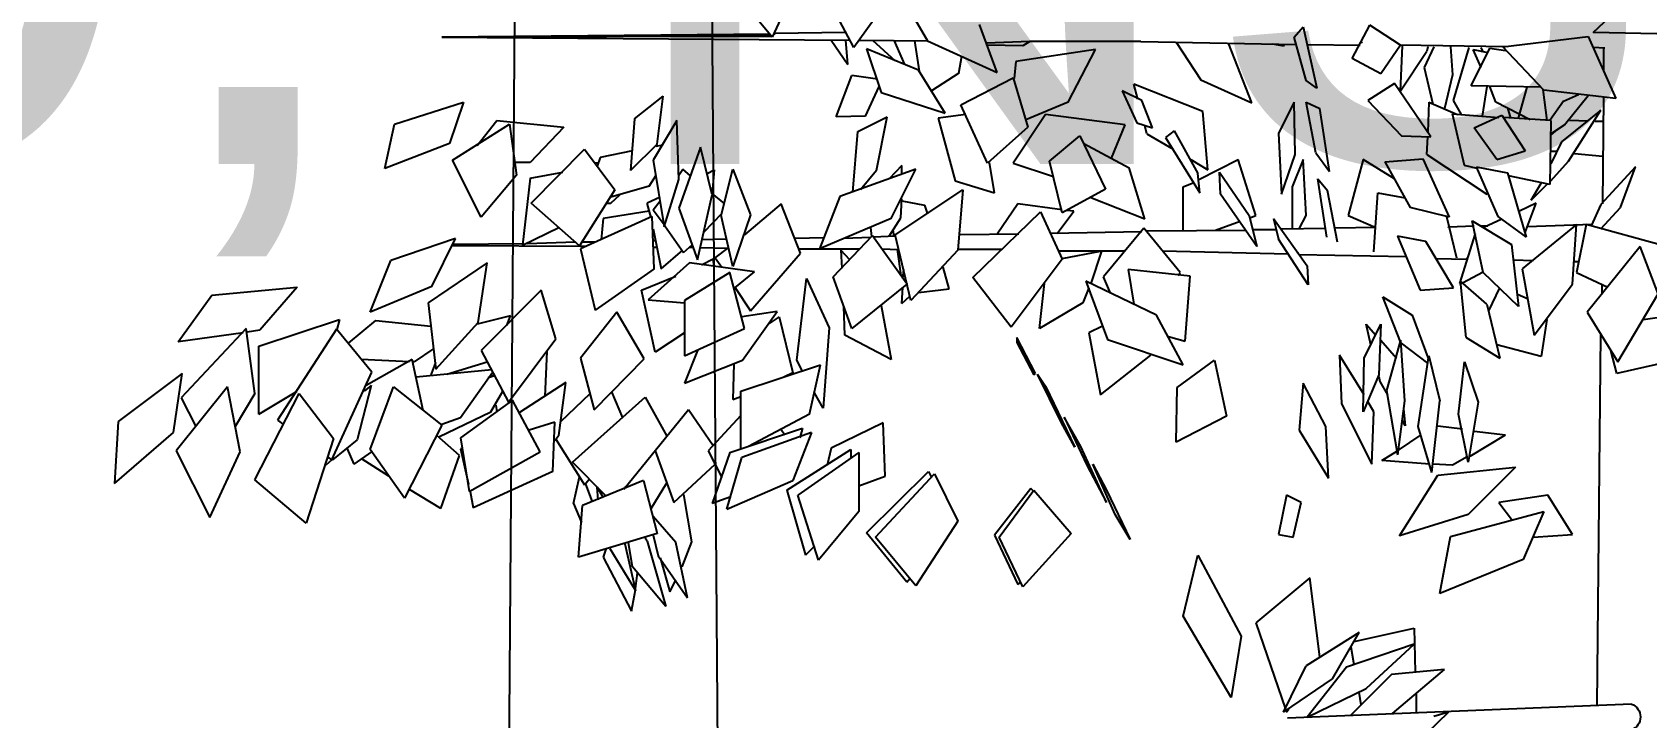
# Model space of a CAD drawing. Header units: millimetres. Extents: x 563079 to 571925, y 2063830 to 2067381.
# Drawn here: x 570966.63 to 570974.44, y 2066241.92 to 2066245.23 of the extents above; entities that cross this region are included whole.
import ezdxf
from ezdxf.enums import TextEntityAlignment as Align

# ---------------------------------------------------------------- set-up
doc = ezdxf.new("R2010")
doc.units = ezdxf.units.MM
doc.header["$MEASUREMENT"] = 0
doc.layers.add('MATCATDUONG', color=8, linetype='Continuous')
doc.layers.add('SO', color=48, linetype='Continuous')
doc.styles.add('TIEUDE', font='', dxfattribs={"width": 0.8})
doc.styles.get('TIEUDE').set_extended_font_data('.VnAvantH')

# ---------------------------------------------------------------- blocks, each defined once
blk = doc.blocks.new('DEN3')
at = {"layer": 'MATCATDUONG', "color": 222, "elevation": 1.582}
blk.add_lwpolyline([(10945.718, 5254.759), (10945.148, 5329.777, -0.337838), (10960.652, 5350.568), (10973.241, 5353.472), (10972.96, 5354.523), (10959.336, 5351.477, 0.326638), (10943.702, 5330.861), (10943.126, 5254.759)], format="xyb", dxfattribs=at)
blk = doc.blocks.new('fasfsfsdf')
at = {"color": 99, "linetype": 'ByBlock'}
for p, q in [((596098.3643, 2065630.8934), (596098.4975, 2065630.6045)), ((596094.5253, 2065630.6259), (596094.3256, 2065630.815)), ((596097.8601, 2065630.7828), (596097.7459, 2065630.5866)), ((596097.9362, 2065630.7864), (596098.1027, 2065630.5545)), ((596098.1027, 2065630.5545), (596098.2264, 2065630.79)), ((596098.4975, 2065630.6045), (596098.6926, 2065630.8399)), ((596094.14, 2065630.6187), (596094.5253, 2065630.6259)), ((596095.4577, 2065630.5652), (596095.6052, 2065630.6615)), ((596095.6908, 2065630.501), (596095.6052, 2065630.6615)), ((596095.9287, 2065630.6544), (596095.8621, 2065630.3583)), ((596095.9715, 2065630.6045), (596095.9287, 2065630.6544)), ((596097.4082, 2065630.4332), (596097.4938, 2065630.6651)), ((596098.1408, 2065630.6259), (596098.488, 2065630.6223)), ((596094.5491, 2065630.608), (596094.4159, 2065630.3083)), ((596094.4683, 2065630.5509), (596094.5253, 2065630.5545)), ((596094.473, 2065630.4403), (596094.473, 2065630.5509)), ((596094.963, 2065630.5581), (596094.5491, 2065630.608)), ((596094.7632, 2065630.3476), (596094.963, 2065630.5581)), ((596094.9392, 2065630.5581), (596095.4625, 2065630.5652)), ((596095.0248, 2065630.5509), (596094.9487, 2065630.5402)), ((596095.1152, 2065630.369), (596095.0248, 2065630.5509)), ((596095.0581, 2065630.5331), (596095.0677, 2065630.5545)), ((596095.2009, 2065630.2976), (596095.1247, 2065630.5545)), ((596095.2151, 2065630.5581), (596095.2056, 2065630.4225)), ((596095.296, 2065630.5581), (596095.3436, 2065630.4582)), ((596095.3245, 2065630.5581), (596095.3293, 2065630.5367)), ((596095.4577, 2065630.344), (596095.4482, 2065630.5616)), ((596095.4577, 2065630.5652), (596095.5529, 2065630.4261)), ((596095.6433, 2065630.5795), (596095.648, 2065630.5759)), ((596095.9097, 2065630.5688), (596095.6528, 2065630.5652)), ((596095.9144, 2065630.394), (596095.9715, 2065630.6045)), ((596096.7136, 2065630.583), (596095.962, 2065630.5688)), ((596096.0238, 2065630.5616), (596096.0191, 2065630.5688)), ((596096.0762, 2065630.5723), (596096.0238, 2065630.5616)), ((596096.1761, 2065630.2869), (596096.2902, 2065630.5759)), ((596096.5424, 2065630.5795), (596096.4234, 2065630.3975)), ((596096.7136, 2065630.583), (596097.2512, 2065630.583)), ((596097.2512, 2065630.583), (596097.2845, 2065630.5616)), ((596097.2512, 2065630.583), (596097.4606, 2065630.5752)), ((596097.2845, 2065630.5616), (596097.4557, 2065630.5652)), ((596097.7459, 2065630.5866), (596097.4082, 2065630.4332)), ((596098.0742, 2065630.5902), (596097.7459, 2065630.5866)), ((596097.784, 2065630.4403), (596097.8078, 2065630.5866)), ((596097.7887, 2065630.4439), (596098.0409, 2065630.5474)), ((596097.8553, 2065630.4724), (596097.9077, 2065630.5902)), ((596098.0123, 2065630.5902), (596097.9029, 2065630.4903)), ((596098.0409, 2065630.5474), (596097.9695, 2065630.3369)), ((596100.0959, 2065630.6045), (596098.1217, 2065630.5902)), ((596098.2121, 2065630.5902), (596098.1312, 2065630.4724)), ((596098.1312, 2065630.4724), (596098.1408, 2065630.5902)), ((596098.488, 2065630.6223), (596098.488, 2065630.6152)), ((596098.5023, 2065630.608), (596100.0959, 2065630.6045)), ((596098.5071, 2065630.6152), (596098.5071, 2065630.6187)), ((596098.5071, 2065630.6187), (596100.0959, 2065630.6045)), ((596100.0959, 2065630.6045), (596098.5071, 2065630.6152)), ((596095.1057, 2065630.5438), (596095.0344, 2065630.5295)), ((596095.0677, 2065630.4582), (596095.1057, 2065630.5438)), ((596095.4577, 2065630.344), (596095.3293, 2065630.5367)), ((596095.5529, 2065630.4261), (596095.6908, 2065630.501)), ((596097.0656, 2065630.2905), (596096.9324, 2065630.5438)), ((596096.9324, 2065630.5438), (596097.3178, 2065630.4867)), ((596097.3178, 2065630.4867), (596097.3273, 2065630.4047)), ((596097.5937, 2065630.4296), (596097.5794, 2065630.5117)), ((596095.2056, 2065630.4225), (596095.2437, 2065630.2584)), ((596095.3436, 2065630.4582), (596095.3008, 2065630.2798)), ((596095.8621, 2065630.3583), (596095.9144, 2065630.394)), ((596096.4234, 2065630.3975), (596096.1761, 2065630.2869)), ((596097.332, 2065630.4082), (596097.2607, 2065630.1692)), ((596097.5842, 2065630.2762), (596097.332, 2065630.4082)), ((596097.5937, 2065630.4296), (596097.7269, 2065630.344)), ((596097.6603, 2065630.237), (596097.7887, 2065630.4439)), ((596097.9885, 2065630.4011), (596098.1122, 2065630.4189)), ((596098.1883, 2065630.2191), (596098.1122, 2065630.4189)), ((596094.4159, 2065630.3083), (596094.7632, 2065630.3476)), ((596094.4778, 2065629.7981), (596094.473, 2065630.3119)), ((596094.6633, 2065630.1799), (596094.5491, 2065630.3226)), ((596094.6681, 2065630.2941), (596094.5967, 2065630.3262)), ((596094.768, 2065630.3511), (596094.7489, 2065630.2013)), ((596094.7632, 2065630.3476), (596094.768, 2065630.3511)), ((596094.7775, 2065630.3618), (596095.1152, 2065630.369)), ((596094.8869, 2065630.212), (596094.8441, 2065630.3618)), ((596094.9963, 2065630.2905), (596095.0248, 2065630.3654)), ((596095.0391, 2065630.3654), (596095.0629, 2065630.2227)), ((596095.3103, 2065630.1228), (596095.4863, 2065630.3797)), ((596095.4863, 2065630.3797), (596095.6147, 2065630.2976)), ((596096.4139, 2065630.2441), (596096.7469, 2065630.3761)), ((596096.7089, 2065630.2976), (596096.804, 2065630.344)), ((596096.7279, 2065630.3048), (596096.7469, 2065630.3761)), ((596096.804, 2065630.344), (596096.7327, 2065630.1906)), ((596097.9695, 2065630.3369), (596097.6603, 2065630.237)), ((596098.0456, 2065630.2227), (596097.979, 2065630.3654)), ((596099.1635, 2065630.2084), (596099.0256, 2065630.319)), ((596099.0541, 2065630.0871), (596099.0256, 2065630.319)), ((596094.4873, 2065630.2512), (596094.6776, 2065630.0978)), ((596094.6443, 2065630.0051), (596094.4873, 2065630.2512)), ((596094.6681, 2065630.2941), (596094.7347, 2065630.2013)), ((596094.8298, 2065630.2049), (596094.9963, 2065630.2905)), ((596094.9392, 2065630.2619), (596094.9249, 2065630.212)), ((596095.2056, 2065630.2334), (596094.982, 2065630.2156)), ((596095.1485, 2065629.9836), (596095.2056, 2065630.2334)), ((596095.1628, 2065630.2298), (596095.2009, 2065630.2976)), ((596095.3198, 2065630.2905), (596095.1818, 2065630.2298)), ((596095.3198, 2065630.2905), (596095.3245, 2065630.1442)), ((596095.6147, 2065630.2976), (596095.453, 2065630.1264)), ((596095.8003, 2065629.9551), (596095.8478, 2065630.2584)), ((596095.9144, 2065630.2905), (596095.8478, 2065630.2584)), ((596095.8669, 2065630.0443), (596095.9144, 2065630.2905)), ((596095.9668, 2065630.0372), (596095.9715, 2065630.2905)), ((596095.9715, 2065630.2905), (596096.0476, 2065630.1406)), ((596096.3901, 2065629.9622), (596096.4139, 2065630.2441)), ((596096.6565, 2065630.1656), (596096.7089, 2065630.2976)), ((596097.0656, 2065630.2905), (596097.2702, 2065630.2049)), ((596097.4557, 2065629.9944), (596097.5842, 2065630.2762)), ((596100.3243, 2065630.1834), (596099.9913, 2065630.2905)), ((596099.9913, 2065630.2905), (596100.0579, 2065630.0907)), ((596094.5158, 2065630.1977), (596094.4778, 2065630.1977)), ((596094.5491, 2065630.1977), (596094.6395, 2065630.2013)), ((596094.7299, 2065630.1371), (596094.6633, 2065630.1799)), ((596094.7299, 2065630.2013), (596094.9582, 2065630.2156)), ((596094.7299, 2065630.2013), (596094.7347, 2065629.8909)), ((596094.9678, 2065630.2263), (596094.8536, 2065630.055)), ((596095.101, 2065630.1656), (596094.9678, 2065630.2263)), ((596094.9915, 2065630.0122), (596095.101, 2065630.1656)), ((596096.7327, 2065630.1906), (596096.6565, 2065630.1656)), ((596096.6851, 2065630.1371), (596096.6946, 2065630.1763)), ((596096.7897, 2065630.1799), (596097.1751, 2065630.2298)), ((596096.8563, 2065630.0193), (596096.7897, 2065630.1799)), ((596097.1751, 2065630.2298), (596097.332, 2065629.9944)), ((596097.2607, 2065630.1692), (596097.4557, 2065629.9944)), ((596097.5604, 2065630.2298), (596097.6936, 2065630.212)), ((596097.6936, 2065630.212), (596097.6127, 2065629.9087)), ((596097.9933, 2065629.9587), (596097.941, 2065630.2191)), ((596098.0837, 2065630.1478), (596097.941, 2065630.2191)), ((596098.0456, 2065630.2227), (596098.1883, 2065630.2191)), ((596098.9495, 2065629.9159), (596098.959, 2065630.2013)), ((596098.959, 2065630.2013), (596099.0732, 2065630.0086)), ((596099.1635, 2065630.2084), (596099.1826, 2065629.9587)), ((596099.8295, 2065630.2013), (596099.506, 2065630.1692)), ((596099.506, 2065630.1692), (596099.6678, 2065629.9979)), ((596099.7677, 2065630.1834), (596099.7344, 2065629.9373)), ((596100.0436, 2065630.0086), (596099.7677, 2065630.1834)), ((596099.9247, 2065630.08), (596099.8295, 2065630.2013)), ((596100.3718, 2065629.9694), (596100.3243, 2065630.1834)), ((596094.6776, 2065630.0978), (596094.7299, 2065629.9908)), ((596094.7299, 2065630.1299), (596094.7061, 2065630.1513)), ((596095.453, 2065630.1264), (596095.3103, 2065630.1228)), ((596095.3293, 2065630.0372), (596095.3245, 2065630.1228)), ((596096.0476, 2065630.1406), (596096.0334, 2065629.8445)), ((596096.5947, 2065630.1192), (596096.4282, 2065629.8516)), ((596096.5519, 2065630.1513), (596096.4377, 2065629.9444)), ((596096.5519, 2065630.1513), (596096.5947, 2065630.1192)), ((596096.6851, 2065630.1371), (596096.5566, 2065630.0621)), ((596096.9895, 2065630.0907), (596096.7707, 2065629.9729)), ((596097.0086, 2065630.1264), (596096.8849, 2065629.8695)), ((596096.9848, 2065630.0835), (596096.9895, 2065630.0907)), ((596097.156, 2065630.0051), (596097.0086, 2065630.1264)), ((596098.1075, 2065629.8552), (596098.0837, 2065630.1478)), ((596099.0589, 2065630.0764), (596099.0256, 2065630.0835)), ((596099.0541, 2065630.0871), (596099.1826, 2065629.9587)), ((596100.0579, 2065630.0907), (596100.3718, 2065629.9694)), ((596094.4778, 2065630.0265), (596094.6157, 2065630.0407)), ((596094.7299, 2065629.9087), (596094.6443, 2065630.0051)), ((596094.7014, 2065630.0514), (596094.7299, 2065630.0514)), ((596094.9915, 2065630.0122), (596094.8536, 2065630.055)), ((596095.3293, 2065630.0372), (596095.0391, 2065629.8445)), ((596095.2199, 2065629.7339), (596095.3483, 2065630.0158)), ((596095.5339, 2065630.0015), (596095.3483, 2065630.0158)), ((596095.5339, 2065630.0015), (596095.4102, 2065629.7803)), ((596095.4863, 2065629.9194), (596095.6385, 2065630.0122)), ((596095.6385, 2065630.0122), (596095.7099, 2065629.741)), ((596095.8669, 2065630.0443), (596095.8003, 2065629.9551)), ((596095.9144, 2065629.741), (596095.9287, 2065630.0122)), ((596095.9287, 2065630.0122), (596095.981, 2065629.8802)), ((596096.0334, 2065629.8445), (596095.9668, 2065630.0372)), ((596096.157, 2065629.741), (596096.2427, 2065630.0122)), ((596096.433, 2065629.9159), (596096.2427, 2065630.0122)), ((596096.471, 2065630.0122), (596096.3901, 2065629.9622)), ((596097.0942, 2065629.7553), (596097.156, 2065630.0051)), ((596097.4224, 2065629.8516), (596097.4462, 2065629.9979)), ((596098.7877, 2065629.8409), (596098.8448, 2065630.0728)), ((596098.8448, 2065630.0728), (596098.9495, 2065629.7767)), ((596099.0732, 2065630.0086), (596099.0208, 2065629.6875)), ((596099.1731, 2065630.055), (596099.33, 2065630.0229)), ((596099.4061, 2065630.0621), (596099.2587, 2065629.8659)), ((596099.33, 2065630.0229), (596099.3443, 2065629.9801)), ((596099.663, 2065629.8017), (596099.4061, 2065630.0621)), ((596099.6678, 2065629.9979), (596099.7391, 2065629.9979)), ((596099.9056, 2065629.7339), (596100.0436, 2065630.0086)), ((596094.3208, 2065629.9765), (596094.4873, 2065629.7946)), ((596094.3922, 2065629.7803), (596094.3208, 2065629.9765)), ((596094.7347, 2065629.8909), (596094.9345, 2065629.9337)), ((596094.9392, 2065629.948), (596094.8488, 2065629.6376)), ((596095.0914, 2065629.9765), (596094.9392, 2065629.948)), ((596095.0914, 2065629.9765), (596094.9868, 2065629.7375)), ((596095.0867, 2065629.9694), (596095.1485, 2065629.9836)), ((596096.3331, 2065629.9515), (596096.1903, 2065629.741)), ((596096.3283, 2065629.8445), (596096.3331, 2065629.9515)), ((596096.4282, 2065629.8516), (596096.4377, 2065629.9444)), ((596096.6946, 2065629.7232), (596096.7707, 2065629.9729)), ((596097.332, 2065629.9944), (596097.137, 2065629.9301)), ((596097.9219, 2065629.7268), (596097.803, 2065629.9658)), ((596097.803, 2065629.9658), (596098.1693, 2065629.8338)), ((596097.8696, 2065629.9408), (596097.8696, 2065629.9836)), ((596097.8696, 2065629.9836), (596097.9314, 2065629.9194)), ((596097.9933, 2065629.9587), (596098.0694, 2065629.8659)), ((596098.6878, 2065629.9658), (596098.6022, 2065629.7446)), ((596098.7449, 2065629.741), (596098.6878, 2065629.9658)), ((596098.8115, 2065629.9444), (596098.7782, 2065629.9622)), ((596098.7782, 2065629.9622), (596098.7877, 2065629.8516)), ((596098.8924, 2065629.9337), (596098.9304, 2065629.9658)), ((596098.9495, 2065629.9373), (596098.9304, 2065629.9658)), ((596099.0922, 2065629.8837), (596099.0589, 2065629.9373)), ((596099.3396, 2065629.9944), (596099.3538, 2065629.9944)), ((596099.6678, 2065629.923), (596099.5108, 2065629.9515)), ((596099.6678, 2065629.923), (596099.7058, 2065629.5983)), ((596099.7344, 2065629.9373), (596099.9056, 2065629.7339)), ((596094.7489, 2065629.8909), (596094.825, 2065629.816)), ((596094.825, 2065629.816), (596094.7775, 2065629.898)), ((596095.0391, 2065629.8445), (596095.0344, 2065629.8516)), ((596095.5672, 2065629.8516), (596095.434, 2065629.8267)), ((596095.5862, 2065629.5662), (596095.5672, 2065629.8516)), ((596095.7622, 2065629.6126), (596095.8098, 2065629.8623)), ((596095.8573, 2065629.9194), (596095.8098, 2065629.8623)), ((596095.8145, 2065629.6376), (596095.8573, 2065629.9194)), ((596095.981, 2065629.8802), (596095.981, 2065629.6768)), ((596096.1523, 2065629.5912), (596096.3283, 2065629.8445)), ((596096.5091, 2065629.8802), (596096.4567, 2065629.9016)), ((596096.5091, 2065629.6661), (596096.5091, 2065629.8802)), ((596096.8849, 2065629.8695), (596097.0942, 2065629.7553)), ((596097.6127, 2065629.9087), (596097.4224, 2065629.8516)), ((596097.9029, 2065629.6483), (596097.5747, 2065629.8659)), ((596097.5747, 2065629.8659), (596097.5984, 2065629.5733)), ((596098.7259, 2065629.7981), (596098.7877, 2065629.8481)), ((596099.0208, 2065629.6875), (596098.9495, 2065629.9159)), ((596099.0922, 2065629.8837), (596099.2777, 2065629.8302)), ((596099.2587, 2065629.8659), (596099.4299, 2065629.5948)), ((596094.4873, 2065629.6768), (596094.3922, 2065629.7803)), ((596094.4873, 2065629.7946), (596094.5349, 2065629.6911)), ((596094.8013, 2065629.8017), (596094.8821, 2065629.7624)), ((596094.8536, 2065629.659), (596094.8013, 2065629.8017)), ((596095.2199, 2065629.7339), (596095.4102, 2065629.7803)), ((596096.6946, 2065629.7232), (596096.9562, 2065629.8267)), ((596097.0371, 2065629.7624), (596097.0704, 2065629.766)), ((596097.0942, 2065629.7696), (596097.3083, 2065629.7981)), ((596097.3083, 2065629.7981), (596097.4082, 2065629.6518)), ((596097.7602, 2065629.791), (596097.7459, 2065629.7482)), ((596097.8696, 2065629.8124), (596097.7602, 2065629.791)), ((596097.8744, 2065629.7303), (596097.8696, 2065629.8231)), ((596098.1693, 2065629.8338), (596098.2692, 2065629.5805)), ((596098.3596, 2065629.5591), (596098.4547, 2065629.7981)), ((596098.4547, 2065629.7981), (596098.6307, 2065629.6483)), ((596098.8591, 2065629.527), (596098.7877, 2065629.8409)), ((596098.9495, 2065629.7767), (596098.8591, 2065629.527)), ((596099.0732, 2065629.7696), (596099.0208, 2065629.6982)), ((596099.0399, 2065629.8302), (596099.1017, 2065629.8017)), ((596099.0732, 2065629.7696), (596099.0399, 2065629.8124)), ((596099.0827, 2065629.7303), (596099.1017, 2065629.8017)), ((596099.2777, 2065629.8017), (596099.2349, 2065629.8409)), ((596099.2967, 2065629.8017), (596099.2777, 2065629.8017)), ((596099.4299, 2065629.5948), (596099.663, 2065629.8017)), ((596094.1828, 2065629.5948), (596094.5586, 2065629.6982)), ((596094.5301, 2065629.6982), (596094.8441, 2065629.6875)), ((596094.5586, 2065629.6982), (596094.6062, 2065629.4663)), ((596094.6062, 2065629.6982), (596094.8679, 2065629.4842)), ((596094.6252, 2065629.4092), (596094.6062, 2065629.6982)), ((596094.9868, 2065629.7375), (596094.8488, 2065629.6376)), ((596095.1105, 2065629.7161), (596094.9202, 2065629.6019)), ((596094.9678, 2065629.7232), (596095.0534, 2065629.684)), ((596095.0677, 2065629.6911), (596095.0344, 2065629.6911)), ((596095.0581, 2065629.4663), (596095.1105, 2065629.7161)), ((596095.2246, 2065629.6875), (596095.101, 2065629.6911)), ((596095.2342, 2065629.7375), (596095.1866, 2065629.5377)), ((596095.2246, 2065629.684), (596095.2246, 2065629.6875)), ((596095.7099, 2065629.741), (596095.5767, 2065629.684)), ((596096.0714, 2065629.7268), (596095.9097, 2065629.4984)), ((596095.9477, 2065629.6768), (596095.9144, 2065629.741)), ((596096.0714, 2065629.7268), (596096.0476, 2065629.6269)), ((596096.1903, 2065629.741), (596096.1523, 2065629.5912)), ((596096.1856, 2065629.7303), (596096.157, 2065629.741)), ((596096.2332, 2065629.7125), (596096.3521, 2065629.6697)), ((596097.118, 2065629.6554), (596097.0371, 2065629.7624)), ((596097.1988, 2065629.7589), (596097.0942, 2065629.5305)), ((596097.5271, 2065629.4413), (596097.1988, 2065629.7589)), ((596097.9314, 2065629.6411), (596097.8744, 2065629.7303)), ((596097.9219, 2065629.7268), (596098.2692, 2065629.5805)), ((596098.6022, 2065629.7446), (596098.6878, 2065629.4949)), ((596098.6878, 2065629.4949), (596098.7449, 2065629.741)), ((596098.8258, 2065629.6625), (596098.7402, 2065629.7517)), ((596099.0161, 2065629.6911), (596098.9257, 2065629.5626)), ((596099.0208, 2065629.6875), (596099.0161, 2065629.6911)), ((596099.0208, 2065629.6982), (596099.0208, 2065629.6875)), ((596099.0684, 2065629.4842), (596099.0779, 2065629.7375)), ((596099.0779, 2065629.7375), (596099.4252, 2065629.5805)), ((596099.0922, 2065629.7624), (596099.3158, 2065629.7268)), ((596099.3158, 2065629.7268), (596099.3253, 2065629.6233)), ((596095.0962, 2065629.6554), (596095.1723, 2065629.4128)), ((596095.2009, 2065629.3914), (596095.3341, 2065629.6162)), ((596095.3341, 2065629.6162), (596095.472, 2065629.6411)), ((596095.472, 2065629.6411), (596095.3626, 2065629.3807)), ((596095.5767, 2065629.684), (596095.7717, 2065629.6804)), ((596096.0334, 2065629.6768), (596095.8193, 2065629.6804)), ((596095.9049, 2065629.4057), (596096.0476, 2065629.6269)), ((596096.0571, 2065629.6732), (596096.1713, 2065629.6732)), ((596096.2046, 2065629.6697), (596096.6851, 2065629.6661)), ((596096.5233, 2065629.4663), (596096.6994, 2065629.6804)), ((596096.6994, 2065629.6804), (596096.8944, 2065629.4449)), ((596096.7089, 2065629.6625), (596097.1513, 2065629.6554)), ((596097.3035, 2065629.6518), (596097.5889, 2065629.6483)), ((596097.8268, 2065629.3307), (596097.9029, 2065629.6483)), ((596098.0123, 2065629.6447), (596097.8458, 2065629.4128)), ((596097.9012, 2065629.641), (596098.0064, 2065629.6365)), ((596097.9077, 2065629.6411), (596097.9124, 2065629.6697)), ((596098.2026, 2065629.4449), (596098.0123, 2065629.6447)), ((596098.0218, 2065629.684), (596098.0173, 2065629.6395)), ((596098.0208, 2065629.6358), (596098.1512, 2065629.6302)), ((596098.2454, 2065629.634), (596098.3881, 2065629.6304)), ((596098.7164, 2065629.6269), (596098.8353, 2065629.6233)), ((596099.0732, 2065629.6768), (596099.0351, 2065629.4842)), ((596099.0619, 2065629.6197), (596099.0732, 2065629.6197)), ((596099.3541, 2065629.6126), (596099.4157, 2065629.6126)), ((596099.449, 2065629.6126), (596099.6821, 2065629.6055)), ((596099.7058, 2065629.5983), (596099.5298, 2065629.684)), ((596100.1435, 2065629.3985), (596100.0293, 2065629.6304)), ((596100.0293, 2065629.6304), (596100.3433, 2065629.5234)), ((596094.2114, 2065629.3628), (596094.297, 2065629.5912)), ((596094.297, 2065629.5912), (596094.5539, 2065629.2736)), ((596094.9202, 2065629.6019), (596094.8869, 2065629.3022)), ((596095.1343, 2065629.5305), (596095.1343, 2065629.5377)), ((596095.2865, 2065629.5341), (596095.1343, 2065629.5305)), ((596095.4292, 2065629.5412), (596095.9477, 2065629.5519)), ((596095.9572, 2065629.5626), (596095.9525, 2065629.5591)), ((596096.0001, 2065629.5555), (596096.609, 2065629.5698)), ((596096.7897, 2065629.5698), (596097.1132, 2065629.5698)), ((596096.9087, 2065629.5698), (596096.9039, 2065629.5698)), ((596096.9039, 2065629.5698), (596096.9562, 2065629.4128)), ((596097.0942, 2065629.5341), (596096.9087, 2065629.5698)), ((596097.0942, 2065629.5305), (596097.3416, 2065629.2023)), ((596097.3844, 2065629.5769), (596097.5937, 2065629.5769)), ((596097.5984, 2065629.5733), (596097.8268, 2065629.3307)), ((596097.8934, 2065629.5769), (596097.8744, 2065629.452)), ((596097.9663, 2065629.5806), (596097.8858, 2065629.577)), ((596098.3691, 2065629.5805), (596098.0735, 2065629.5805)), ((596098.1217, 2065629.527), (596098.1645, 2065629.5733)), ((596098.1645, 2065629.5733), (596098.1598, 2065629.4877)), ((596098.6022, 2065629.2808), (596098.3596, 2065629.5591)), ((596098.7735, 2065629.5377), (596098.7069, 2065629.5876)), ((596098.8453, 2065629.5876), (596098.7116, 2065629.5841)), ((596098.7735, 2065629.5377), (596098.7402, 2065629.4913)), ((596098.7782, 2065629.4949), (596098.783, 2065629.5305)), ((596098.783, 2065629.5305), (596098.8401, 2065629.502)), ((596098.881, 2065629.5876), (596098.8971, 2065629.5876)), ((596098.9257, 2065629.5626), (596098.8829, 2065629.6019)), ((596099.0351, 2065629.4842), (596098.9304, 2065629.5733)), ((596099.0555, 2065629.5876), (596099.0723, 2065629.5876)), ((596099.4252, 2065629.5805), (596099.3538, 2065629.2844)), ((596099.4014, 2065629.5912), (596100.0436, 2065629.5948)), ((596099.7011, 2065629.6055), (596100.0388, 2065629.6019)), ((596100.0436, 2065629.5983), (596100.0388, 2065629.6019)), ((596100.0388, 2065629.6019), (596100.0388, 2065629.6019)), ((596094.6062, 2065629.4663), (596094.454, 2065629.395)), ((596094.6157, 2065629.5198), (596094.5919, 2065629.5198)), ((596094.8679, 2065629.4842), (596094.8108, 2065629.163)), ((596094.9107, 2065629.527), (596094.8155, 2065629.5234)), ((596094.8869, 2065629.3022), (596095.0581, 2065629.4663)), ((596095.158, 2065629.4164), (596095.0581, 2065629.4699)), ((596095.9097, 2065629.4984), (596095.9049, 2065629.4057)), ((596096.4758, 2065629.4485), (596096.7755, 2065629.4806)), ((596096.5329, 2065629.452), (596096.5233, 2065629.4663)), ((596096.7755, 2065629.4806), (596096.7469, 2065629.3129)), ((596097.6413, 2065629.3878), (596097.6698, 2065629.4913)), ((596097.8648, 2065629.4378), (596097.8601, 2065629.4806)), ((596098.5832, 2065629.4699), (596098.8971, 2065629.5127)), ((596098.6783, 2065629.3914), (596098.5832, 2065629.4699)), ((596098.6307, 2065629.1952), (596098.7021, 2065629.4663)), ((596098.7021, 2065629.4663), (596098.9209, 2065629.3307)), ((596098.8971, 2065629.5127), (596099.0969, 2065629.3343)), ((596099.0684, 2065629.4842), (596099.3538, 2065629.2844)), ((596099.9199, 2065629.2237), (596099.8771, 2065629.5127)), ((596099.8771, 2065629.5127), (596100.1625, 2065629.32)), ((596100.4432, 2065629.2736), (596100.3433, 2065629.5234)), ((596094.4825, 2065629.4092), (596094.4825, 2065629.3619)), ((596094.8108, 2065629.163), (596094.6252, 2065629.4092)), ((596095.0296, 2065629.2808), (596094.9773, 2065629.3914)), ((596095.0391, 2065629.3129), (596095.1676, 2065629.4235)), ((596095.139, 2065629.1523), (596095.1676, 2065629.4235)), ((596095.1628, 2065629.4128), (596095.158, 2065629.4164)), ((596095.1723, 2065629.4128), (596095.1628, 2065629.4128)), ((596095.3626, 2065629.3807), (596095.2009, 2065629.3914)), ((596096.4996, 2065629.1345), (596096.4758, 2065629.4485)), ((596096.6375, 2065629.2594), (596096.98, 2065629.4235)), ((596096.8611, 2065629.3664), (596096.8944, 2065629.4449)), ((596096.98, 2065629.4235), (596096.8754, 2065629.1416)), ((596096.9657, 2065629.3914), (596096.9943, 2065629.32)), ((596097.2036, 2065629.1952), (596097.1798, 2065629.4128)), ((596097.3416, 2065629.2023), (596097.5271, 2065629.4413)), ((596097.7887, 2065629.37), (596097.6413, 2065629.3878)), ((596097.8458, 2065629.4128), (596097.8458, 2065629.4092)), ((596097.8458, 2065629.4092), (596098.1122, 2065629.1952)), ((596097.8696, 2065629.3165), (596097.8648, 2065629.395)), ((596098.1122, 2065629.1952), (596098.2026, 2065629.4449)), ((596098.331, 2065629.4378), (596098.2216, 2065629.1987)), ((596098.3786, 2065629.0417), (596098.331, 2065629.4378)), ((596098.6783, 2065629.395), (596098.6022, 2065629.2808)), ((596099.1302, 2065629.3807), (596098.9637, 2065629.4485)), ((596099.0636, 2065629.081), (596099.1302, 2065629.3807)), ((596099.5441, 2065629.1452), (596099.6155, 2065629.3807)), ((596099.6155, 2065629.3807), (596099.9056, 2065629.0881)), ((596100.1435, 2065629.3985), (596100.4432, 2065629.2736)), ((596100.7952, 2065629.395), (596100.976, 2065629.188)), ((596101.2091, 2065629.3557), (596100.7952, 2065629.395)), ((596094.4064, 2065629.0346), (596094.2114, 2065629.3628)), ((596094.8393, 2065629.3379), (596094.8916, 2065629.3593)), ((596095.0391, 2065629.3129), (596094.9773, 2065629.0524)), ((596095.5434, 2065629.3486), (596095.4007, 2065629.2594)), ((596095.4577, 2065629.1309), (596095.5434, 2065629.3486)), ((596096.9943, 2065629.32), (596097.2036, 2065629.1952)), ((596097.8696, 2065629.3165), (596097.8315, 2065629.3521)), ((596097.9695, 2065629.3058), (596097.9219, 2065629.0453)), ((596098.1455, 2065629.163), (596098.1503, 2065629.3022)), ((596099.0969, 2065629.3343), (596098.9209, 2065629.32)), ((596098.9209, 2065629.3307), (596098.9209, 2065629.0631)), ((596100.1625, 2065629.32), (596100.1245, 2065628.9989)), ((596101.3708, 2065629.1309), (596101.2091, 2065629.3557)), ((596094.2827, 2065629.238), (596094.1591, 2065629.2558)), ((596094.5539, 2065629.2736), (596094.4064, 2065629.0346)), ((596094.7489, 2065629.238), (596094.7775, 2065629.0596)), ((596095.4007, 2065629.2594), (596095.3198, 2065629.0417)), ((596095.5529, 2065629.2166), (596095.5624, 2065628.9704)), ((596095.6338, 2065629.0524), (596095.5529, 2065629.2166)), ((596095.6242, 2065629.2166), (596095.5767, 2065629.163)), ((596095.6005, 2065629.1167), (596095.6242, 2065629.2166)), ((596096.5091, 2065629.0203), (596096.6375, 2065629.2594)), ((596098.4642, 2065629.2522), (596098.3976, 2065628.9811)), ((596098.4642, 2065629.2522), (596098.5118, 2065629.2201)), ((596098.6403, 2065629.0417), (596098.4738, 2065629.2772)), ((596098.4738, 2065629.2772), (596098.645, 2065629.2522)), ((596099.116, 2065629.0489), (596099.2492, 2065629.2736)), ((596099.2492, 2065629.2736), (596099.4252, 2065629.0524)), ((596099.782, 2065629.2094), (596099.7629, 2065629.2558)), ((596099.7629, 2065629.2558), (596099.9247, 2065629.2166)), ((596100.1245, 2065628.9989), (596099.9199, 2065629.2237)), ((596100.4147, 2065629.2344), (596100.1483, 2065629.2059)), ((596100.5479, 2065629.1238), (596100.4147, 2065629.2344)), ((596100.9808, 2065629.1095), (596100.5907, 2065629.238)), ((596100.5907, 2065629.238), (596100.6049, 2065629.1845)), ((596094.5063, 2065627.3756), (596094.4873, 2065629.1666)), ((596095.139, 2065629.1523), (596094.9773, 2065629.0524)), ((596096.5804, 2065629.1559), (596096.4996, 2065629.1345)), ((596096.8754, 2065629.1416), (596096.5091, 2065629.0203)), ((596096.8992, 2065629.2059), (596096.9657, 2065629.1738)), ((596096.9657, 2065629.1738), (596096.9087, 2065628.8741)), ((596097.2226, 2065628.9775), (596097.313, 2065629.1523)), ((596097.313, 2065629.1523), (596097.313, 2065629.1274)), ((596097.9219, 2065629.0453), (596098.1455, 2065629.163)), ((596098.2216, 2065629.1987), (596098.2502, 2065628.8098)), ((596098.9209, 2065629.0631), (596098.6307, 2065629.1952)), ((596098.9209, 2065629.1738), (596099.0636, 2065629.081)), ((596099.7724, 2065628.8384), (596099.5441, 2065629.1452)), ((596100.4337, 2065628.9847), (596100.6049, 2065629.1916)), ((596100.6049, 2065629.1916), (596100.8904, 2065628.7527)), ((596100.976, 2065629.188), (596101.0378, 2065629.1773)), ((596100.9998, 2065628.8812), (596101.0426, 2065629.1952)), ((596101.0426, 2065629.1952), (596101.3566, 2065628.8598)), ((596101.0569, 2065629.1738), (596101.3708, 2065629.1309)), ((596094.0211, 2065629.0667), (596094.4112, 2065628.9775)), ((596094.4112, 2065628.9775), (596094.4397, 2065629.0881)), ((596094.7775, 2065629.0596), (596094.9915, 2065629.1167)), ((596095.3198, 2065629.0631), (596095.2675, 2065628.8455)), ((596095.3721, 2065628.7206), (596095.3198, 2065629.0631)), ((596095.3245, 2065629.0275), (596095.453, 2065629.1238)), ((596095.4577, 2065629.1381), (596095.4387, 2065628.8455)), ((596095.4577, 2065629.1381), (596095.5243, 2065628.8955)), ((596095.5529, 2065629.1381), (596095.4768, 2065629.0524)), ((596095.6338, 2065628.8741), (596095.7527, 2065629.0667)), ((596095.7527, 2065629.0667), (596095.7432, 2065628.8312)), ((596096.6661, 2065629.0667), (596096.6661, 2065629.0703)), ((596096.9087, 2065628.8741), (596096.6661, 2065629.0667)), ((596097.313, 2065629.1274), (596097.2321, 2065628.9704)), ((596098.8591, 2065629.0881), (596098.9209, 2065628.9311)), ((596099.5964, 2065628.8669), (596099.5869, 2065629.0846)), ((596099.9056, 2065629.0881), (596099.7724, 2065628.8384)), ((596100.134, 2065629.0988), (596100.2291, 2065629.0346)), ((596100.9808, 2065628.7813), (596100.9808, 2065629.1095)), ((596095.1485, 2065629.0346), (596095.0819, 2065628.8384)), ((596095.1771, 2065628.7813), (596095.1485, 2065629.0346)), ((596095.6385, 2065628.792), (596095.6338, 2065629.0524)), ((596096.3568, 2065629.0417), (596096.2998, 2065628.7706)), ((596096.5376, 2065628.9097), (596096.3568, 2065629.0417)), ((596098.3168, 2065628.7813), (596098.2644, 2065629.0203)), ((596098.6498, 2065628.8919), (596098.2644, 2065629.0203)), ((596098.3501, 2065628.9882), (596098.3786, 2065629.0417)), ((596098.9209, 2065628.9311), (596098.6403, 2065629.0417)), ((596098.6831, 2065629.0239), (596098.6878, 2065628.8526)), ((596099.3586, 2065628.8027), (596099.116, 2065629.0489)), ((596099.4252, 2065629.0524), (596099.3586, 2065628.8027)), ((596099.8486, 2065628.9847), (596100.0055, 2065628.7634)), ((596099.8533, 2065628.9954), (596100.2196, 2065628.9597)), ((596100.0721, 2065628.974), (596099.8771, 2065629.0346)), ((596100.1483, 2065628.9668), (596100.1245, 2065629.031)), ((596100.1863, 2065628.7991), (596100.2386, 2065629.0453)), ((596100.2291, 2065629.0346), (596100.2339, 2065629.0346)), ((596100.2386, 2065629.0453), (596100.4622, 2065628.9204)), ((596100.2529, 2065629.0346), (596100.486, 2065629.0453)), ((596100.6287, 2065628.5601), (596100.4337, 2065628.9847)), ((596095.5576, 2065628.9383), (596095.5196, 2065628.8741)), ((596095.5624, 2065628.9632), (596095.5576, 2065628.9383)), ((596095.5624, 2065628.9704), (596095.6385, 2065628.792)), ((596095.8193, 2065628.7206), (596095.9287, 2065628.9311)), ((596095.9287, 2065628.9311), (596095.9477, 2065628.7028)), ((596096.5424, 2065628.6457), (596096.5376, 2065628.9097)), ((596097.1751, 2065628.9169), (596097.0323, 2065628.6207)), ((596097.0989, 2065628.742), (596097.2131, 2065628.974)), ((596097.2131, 2065628.974), (596097.1751, 2065628.9169)), ((596097.2321, 2065628.9704), (596097.2226, 2065628.9775)), ((596098.3976, 2065628.9811), (596098.4405, 2065628.9597)), ((596099.5298, 2065628.6778), (596099.4965, 2065628.9347)), ((596099.4965, 2065628.9347), (596099.7201, 2065628.7884)), ((596099.839, 2065628.9668), (596099.8723, 2065628.9561)), ((596099.8676, 2065628.9597), (596099.8438, 2065628.9704)), ((596099.8628, 2065628.9561), (596099.8676, 2065628.9597)), ((596100.329, 2065628.9133), (596100.0959, 2065628.7278)), ((596100.4432, 2065628.61), (596100.329, 2065628.9133)), ((596100.4384, 2065628.9204), (596100.4717, 2065628.8919)), ((596100.4384, 2065628.9204), (596100.505, 2065628.6564)), ((596101.0711, 2065628.5993), (596101.133, 2065628.9133)), ((596101.133, 2065628.9133), (596101.3804, 2065628.6029)), ((596101.3518, 2065628.9775), (596101.661, 2065628.7456)), ((596101.3946, 2065628.6921), (596101.3518, 2065628.9775)), ((596095.0819, 2065628.8384), (596095.1295, 2065628.5494)), ((596095.3055, 2065628.4994), (596095.2675, 2065628.8455)), ((596095.4387, 2065628.8455), (596095.472, 2065628.5851)), ((596095.5243, 2065628.8955), (596095.472, 2065628.5851)), ((596095.5862, 2065628.792), (596095.6147, 2065628.8419)), ((596095.7432, 2065628.8312), (596095.5957, 2065628.5387)), ((596098.2502, 2065628.8098), (596098.293, 2065628.8848)), ((596098.6498, 2065628.61), (596098.6498, 2065628.8919)), ((596098.6878, 2065628.8526), (596098.6498, 2065628.8669)), ((596099.1112, 2065628.8633), (596099.0066, 2065628.6743)), ((596099.4632, 2065628.5494), (596099.1112, 2065628.8633)), ((596099.2206, 2065628.7634), (596099.273, 2065628.8883)), ((596099.5203, 2065628.7456), (596099.3776, 2065628.8812)), ((596099.6202, 2065628.5993), (596099.7534, 2065628.8491)), ((596099.7534, 2065628.8491), (596100.0055, 2065628.6671)), ((596099.8581, 2065628.792), (596099.801, 2065628.8919)), ((596100.7857, 2065628.8812), (596100.6192, 2065628.6635)), ((596100.9998, 2065628.4638), (596100.7857, 2065628.8812)), ((596100.9808, 2065628.7813), (596100.7952, 2065628.8919)), ((596100.9998, 2065628.8812), (596101.0949, 2065628.7206)), ((596101.3566, 2065628.8598), (596101.2852, 2065628.7206)), ((596095.1295, 2065628.5494), (596095.1771, 2065628.7813)), ((596095.4435, 2065628.8063), (596095.434, 2065628.7242)), ((596095.434, 2065628.7242), (596095.4482, 2065628.7527)), ((596095.5957, 2065628.5387), (596095.5862, 2065628.792)), ((596096.2998, 2065628.7706), (596096.5424, 2065628.6457)), ((596097.0847, 2065628.767), (596096.9753, 2065628.5351)), ((596097.0038, 2065628.6243), (596097.0847, 2065628.767)), ((596098.3168, 2065628.7813), (596098.6117, 2065628.6243)), ((596098.6498, 2065628.7742), (596098.8068, 2065628.6029)), ((596098.783, 2065628.6279), (596098.9019, 2065628.8027)), ((596098.9019, 2065628.8027), (596099.2159, 2065628.4174)), ((596099.8343, 2065628.8241), (596099.8295, 2065628.792)), ((596100.1102, 2065628.6707), (596099.8581, 2065628.792)), ((596100.0055, 2065628.7634), (596100.0959, 2065628.7313)), ((596100.8904, 2065628.7527), (596100.8618, 2065628.7313)), ((596095.101, 2065628.6992), (596094.9487, 2065628.6814)), ((596095.12, 2065628.5779), (596094.9487, 2065628.6814)), ((596095.277, 2065628.7242), (596095.158, 2065628.7099)), ((596095.3055, 2065628.4994), (596095.3721, 2065628.7206)), ((596095.4673, 2065628.6065), (596095.3578, 2065628.6814)), ((596095.805, 2065628.4709), (596095.8193, 2065628.7206)), ((596095.9477, 2065628.7028), (596095.805, 2065628.4709)), ((596097.0323, 2065628.6207), (596097.0989, 2065628.742)), ((596097.9505, 2065628.4816), (596097.96, 2065628.7385)), ((596097.96, 2065628.7385), (596098.2121, 2065628.6172)), ((596098.3073, 2065628.6921), (596098.3976, 2065628.4602)), ((596098.3073, 2065628.6921), (596098.645, 2065628.5708)), ((596098.3501, 2065628.7135), (596098.3643, 2065628.6671)), ((596098.7021, 2065628.5958), (596098.3501, 2065628.7135)), ((596098.4547, 2065628.7064), (596098.4357, 2065628.6814)), ((596099.5298, 2065628.6778), (596099.5489, 2065628.6528)), ((596099.5584, 2065628.503), (596099.5489, 2065628.742)), ((596099.5489, 2065628.742), (596099.6725, 2065628.7028)), ((596100.0103, 2065628.5815), (596100.1197, 2065628.6778)), ((596100.0959, 2065628.7278), (596100.2767, 2065628.3746)), ((596101.6801, 2065628.4459), (596101.3946, 2065628.6921)), ((596101.661, 2065628.7456), (596101.6801, 2065628.4459)), ((596095.5481, 2065628.5565), (596095.472, 2065628.6029)), ((596096.8801, 2065628.3531), (596097.0038, 2065628.6243)), ((596098.0789, 2065628.5958), (596098.3739, 2065628.3888)), ((596098.0789, 2065628.5958), (596098.0789, 2065628.3103)), ((596098.4262, 2065628.4138), (596098.117, 2065628.61)), ((596098.117, 2065628.61), (596098.117, 2065628.5672)), ((596098.2121, 2065628.6172), (596098.2311, 2065628.5351)), ((596098.7021, 2065628.5958), (596098.7877, 2065628.3496)), ((596098.8068, 2065628.6029), (596098.7402, 2065628.4745)), ((596099.0636, 2065628.6029), (596098.9733, 2065628.3531)), ((596099.5441, 2065628.66), (596099.4061, 2065628.4388)), ((596099.9627, 2065628.4067), (596099.6202, 2065628.5993)), ((596100.0055, 2065628.6671), (596099.9627, 2065628.4067)), ((596100.0055, 2065628.6136), (596099.9675, 2065628.4423)), ((596100.0055, 2065628.6136), (596099.996, 2065628.6136)), ((596099.996, 2065628.6136), (596100.0055, 2065628.6136)), ((596100.2767, 2065628.3746), (596100.4432, 2065628.61)), ((596100.5193, 2065628.5387), (596100.4337, 2065628.5993)), ((596100.505, 2065628.6564), (596100.624, 2065628.5601)), ((596100.5193, 2065628.5387), (596100.5526, 2065628.6136)), ((596100.6192, 2065628.6635), (596100.7524, 2065628.2532)), ((596101.2186, 2065628.2818), (596101.0711, 2065628.5993)), ((596101.3804, 2065628.6029), (596101.2186, 2065628.2818)), ((596095.277, 2065628.4852), (596094.9012, 2065628.5244)), ((596094.9012, 2065628.5244), (596095.1295, 2065628.2961)), ((596095.1343, 2065628.5744), (596095.2056, 2065628.5351)), ((596095.2056, 2065628.5351), (596095.3008, 2065628.5387)), ((596095.315, 2065628.5387), (596095.5481, 2065628.5565)), ((596096.8373, 2065628.2961), (596096.9467, 2065628.5387)), ((596096.9467, 2065628.5387), (596096.8801, 2065628.4138)), ((596096.9753, 2065628.5351), (596096.8801, 2065628.3531)), ((596098.7164, 2065628.321), (596098.645, 2065628.5708)), ((596098.9733, 2065628.3531), (596098.7735, 2065628.5387)), ((596099.3015, 2065628.3853), (596099.4632, 2065628.5494)), ((596100.1007, 2065628.3246), (596100.0103, 2065628.5815)), ((596100.3528, 2065628.4816), (596100.4813, 2065628.5637)), ((596100.624, 2065628.5601), (596100.6287, 2065628.5601)), ((596100.6287, 2065628.5601), (596100.6478, 2065628.5744)), ((596100.6287, 2065628.5601), (596100.6573, 2065628.5351)), ((596095.4625, 2065628.1926), (596095.277, 2065628.4852)), ((596097.7126, 2065628.4923), (596097.5984, 2065628.264)), ((596097.998, 2065628.1855), (596097.7126, 2065628.4923)), ((596097.7412, 2065628.503), (596097.7269, 2065628.4745)), ((596098.0409, 2065628.2069), (596097.7412, 2065628.503)), ((596098.0789, 2065628.4352), (596097.9505, 2065628.4816)), ((596098.7164, 2065628.321), (596098.3976, 2065628.4602)), ((596099.0827, 2065628.3246), (596099.0066, 2065628.4495)), ((596099.1207, 2065628.4602), (596099.0541, 2065628.2033)), ((596099.1207, 2065628.4602), (596099.4157, 2065628.3389)), ((596099.4014, 2065628.4423), (596099.3681, 2065628.3567)), ((596099.4061, 2065628.4388), (596099.3824, 2065628.4673)), ((596099.4585, 2065628.3496), (596099.4299, 2065628.478)), ((596099.5584, 2065628.503), (596099.9437, 2065628.3282)), ((596100.7524, 2065628.2532), (596100.9998, 2065628.4638)), ((596094.6252, 2065628.1997), (596094.7442, 2065628.3888)), ((596094.7442, 2065628.3888), (596094.982, 2065628.3531)), ((596095.9382, 2065628.3531), (596096.0096, 2065628.3888)), ((596096.0096, 2065628.3888), (596096.0476, 2065628.1997)), ((596096.8801, 2065628.4138), (596096.766, 2065628.1748)), ((596097.2321, 2065628.4138), (596097.0514, 2065628.2033)), ((596097.2321, 2065628.4067), (596097.2464, 2065628.4209)), ((596097.3986, 2065628.1855), (596097.2321, 2065628.4138)), ((596097.2464, 2065628.4209), (596097.4224, 2065628.1962)), ((596098.274, 2065628.0749), (596098.3739, 2065628.3888)), ((596098.4262, 2065628.4138), (596098.3358, 2065628.0998)), ((596098.6973, 2065628.3817), (596098.7877, 2065628.3496)), ((596098.9257, 2065628.3924), (596098.8876, 2065628.1641)), ((596099.2064, 2065628.4316), (596099.2016, 2065628.4245)), ((596099.2064, 2065628.4209), (596099.2064, 2065628.4316)), ((596099.3443, 2065628.4281), (596099.3158, 2065628.3781)), ((596099.3396, 2065628.3674), (596099.3443, 2065628.4281)), ((596099.958, 2065628.4067), (596099.9437, 2065628.3282)), ((596100.1007, 2065628.3246), (596100.2529, 2065628.4174)), ((596095.2151, 2065628.189), (596094.7632, 2065628.3103)), ((596094.7632, 2065628.3103), (596094.8631, 2065628.0784)), ((596094.982, 2065628.3531), (596094.9154, 2065628.2675)), ((596095.1295, 2065628.2961), (596095.4625, 2065628.1926)), ((596095.9763, 2065628.1855), (596095.9382, 2065628.3531)), ((596096.766, 2065628.1748), (596096.8373, 2065628.2961)), ((596098.0789, 2065628.3103), (596098.274, 2065628.0749)), ((596098.9637, 2065628.1605), (596099.0732, 2065628.2854)), ((596099.4347, 2065628.0891), (596099.4157, 2065628.3389)), ((596099.4585, 2065628.3496), (596099.4204, 2065628.2568)), ((596097.0514, 2065628.2033), (596097.2845, 2065627.9464)), ((596097.5984, 2065628.264), (596097.803, 2065627.95)), ((596097.8458, 2065627.9678), (596098.0409, 2065628.2069)), ((596099.0541, 2065628.2033), (596099.4347, 2065628.0891)), ((596094.8155, 2065628.1855), (596094.6252, 2065628.1997)), ((596095.2675, 2065627.9143), (596095.2151, 2065628.189)), ((596096.0476, 2065628.1997), (596095.9763, 2065628.1855)), ((596097.2845, 2065627.9464), (596097.3986, 2065628.1855)), ((596097.4224, 2065628.1962), (596097.3083, 2065627.9571)), ((596097.803, 2065627.95), (596097.998, 2065628.1855)), ((596098.293, 2065628.1426), (596098.3358, 2065628.0998)), ((596098.8876, 2065628.1641), (596098.9352, 2065628.0427)), ((596098.9067, 2065627.8929), (596098.9637, 2065628.1605)), ((596099.1017, 2065628.1676), (596099.0113, 2065627.8501)), ((596099.0732, 2065628.1962), (596099.0494, 2065628.0963)), ((596099.0732, 2065628.1962), (596099.0732, 2065628.1962)), ((596099.1017, 2065628.1676), (596099.1112, 2065628.1819)), ((596099.2111, 2065628.1533), (596099.1588, 2065627.9286)), ((596099.2825, 2065628.1319), (596099.1588, 2065627.9286)), ((596099.1731, 2065628.0427), (596099.1921, 2065628.1605)), ((596099.3015, 2065628.1284), (596099.3158, 2065628.0891)), ((596094.8631, 2065628.0784), (596095.2675, 2065627.9143)), ((596096.4377, 2065628.0998), (596096.2284, 2065627.7074)), ((596096.5091, 2065627.8037), (596096.4377, 2065628.0998)), ((596099.0494, 2065628.0963), (596098.9067, 2065627.8929)), ((596099.0399, 2065628.0856), (596098.9923, 2065627.9214)), ((596099.3158, 2065628.0891), (596099.1778, 2065627.8287)), ((596095.8478, 2065627.6075), (596095.8954, 2065627.9892)), ((596095.8954, 2065627.9892), (596096.157, 2065627.7716)), ((596097.3083, 2065627.9571), (596097.294, 2065627.9678)), ((596097.8458, 2065627.9678), (596097.8315, 2065627.9857)), ((596098.9923, 2065627.9214), (596098.9637, 2065627.9785)), ((596099.0113, 2065627.8501), (596099.1731, 2065628.0427)), ((596099.1588, 2065627.9357), (596099.1493, 2065628.0142)), ((596099.1588, 2065627.9321), (596099.1588, 2065627.9357)), ((596099.1778, 2065627.8287), (596099.1588, 2065627.9321)), ((596095.3911, 2065627.7466), (596095.3864, 2065627.5325)), ((596095.6813, 2065627.6824), (596095.3911, 2065627.7466)), ((596096.157, 2065627.7716), (596096.0143, 2065627.3542)), ((596096.276, 2065627.4112), (596096.5091, 2065627.8037)), ((596095.6242, 2065627.4541), (596095.3911, 2065627.6681)), ((596095.3911, 2065627.6681), (596095.7194, 2065627.5575)), ((596095.786, 2065627.5004), (596095.6575, 2065627.7252)), ((596095.6575, 2065627.7252), (596095.9144, 2065627.5647)), ((596096.2284, 2065627.7074), (596096.276, 2065627.4112)), ((596095.6813, 2065627.5682), (596095.6956, 2065627.6539)), ((596095.8478, 2065627.6039), (596095.8478, 2065627.6075)), ((596095.4958, 2065627.3327), (596095.2437, 2065627.5468)), ((596095.2437, 2065627.5468), (596095.5006, 2065627.5218)), ((596095.5006, 2065627.5218), (596095.7004, 2065627.322)), ((596095.7194, 2065627.5575), (596095.9097, 2065627.3149)), ((596096.0238, 2065627.3399), (596095.786, 2065627.5004)), ((596096.0238, 2065627.3399), (596095.9144, 2065627.5647)), ((596095.3816, 2065627.4291), (596095.3816, 2065627.3399)), ((596095.9097, 2065627.3149), (596095.6242, 2065627.4541)), ((596095.648, 2065627.3756), (596095.6575, 2065627.4362)), ((596094.3398, 2065627.3791), (596096.0048, 2065627.3113)), ((596096.0096, 2065627.3399), (596095.9953, 2065627.3542)), ((596096.0096, 2065627.347), (596096.0096, 2065627.3399)), ((596095.4768, 2065627.0973), (596095.2246, 2065627.3399)), ((596095.2246, 2065627.3399), (596095.296, 2065627.3185))]:
    blk.add_line(p, q, dxfattribs=at)
blk.add_ellipse((596094.363, 2065627.3167), major_axis=(0.0471, 0.0471), ratio=1, start_param=1.140721, end_param=3.571668, dxfattribs=at)

msp = doc.modelspace()

# ---------------------------------------------------------------- block references
at = {"layer": 'MATCATDUONG', "color": 30, "xscale": -0.4983398430049419, "yscale": 0.4983398430049419, "zscale": 0.4983398430049419}
msp.add_blockref('DEN3', (576423.48538, 2063604.36388, -0.78845), dxfattribs=at)
at = {"layer": 'SO', "color": 4, "xscale": -1}
msp.add_blockref('fasfsfsdf', (1167068.71048, 614.60337), dxfattribs=at)

# ---------------------------------------------------------------- texts
at = {"layer": 'MATCATDUONG', "color": 7, "lineweight": 0, "style": 'TIEUDE', "width": 1.25}
msp.add_text('(¸p dông cho tuyÕn D5, D7, D8, D10, N3)', height=2.4, rotation=360, dxfattribs=at).set_placement((570934.0597, 2066244.59339), align=Align.CENTER)

doc.saveas('drawing.dxf')
